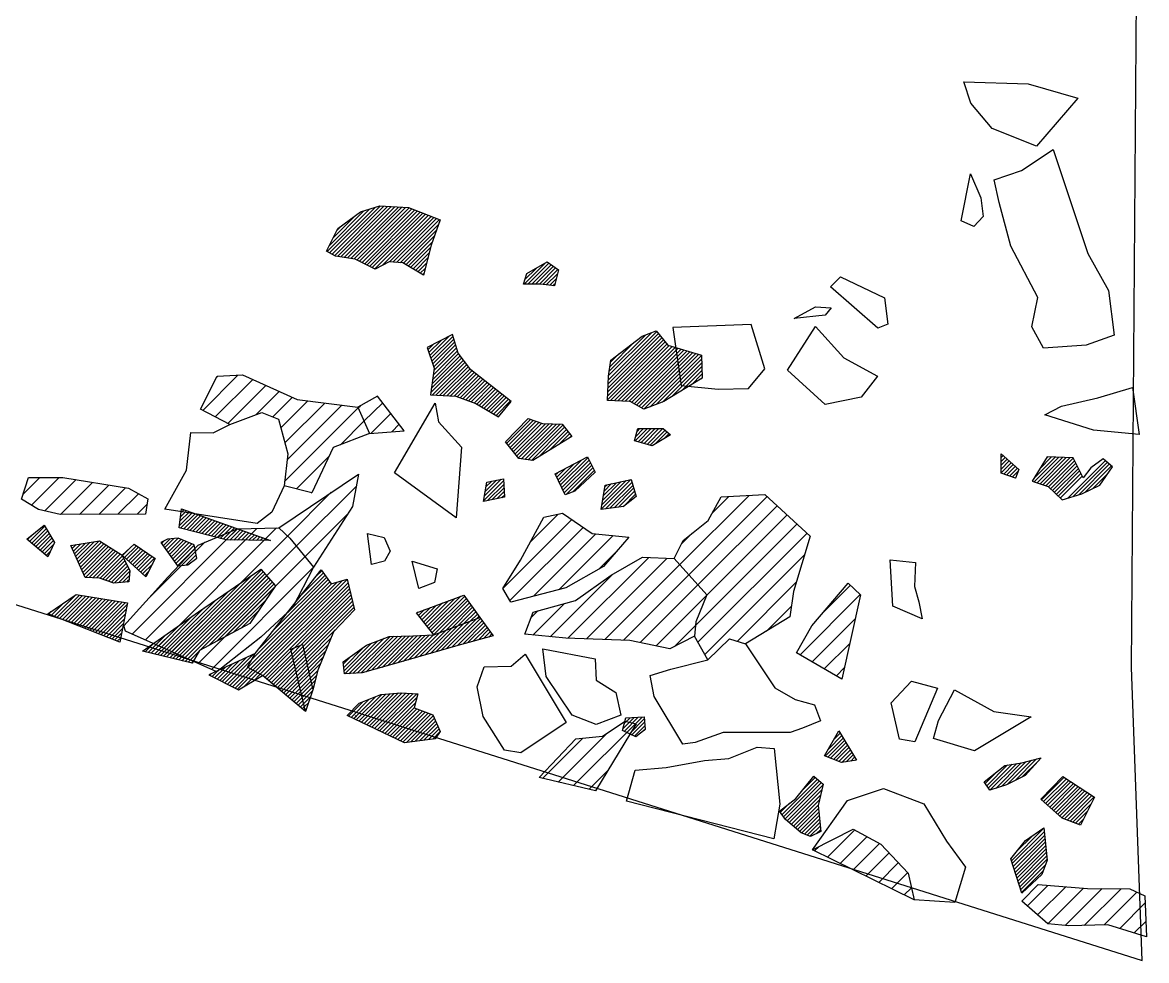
# Model space of a CAD drawing. Header units: metres. Extents: x -9.02 to -4.95, y -14.64 to -9.41.
# Drawn here: x -6.005 to -4.967, y -14.638 to -13.771 of the extents above; entities that cross this region are included whole.
import ezdxf

# ---------------------------------------------------------------- set-up
doc = ezdxf.new("R2010")
doc.units = ezdxf.units.M
doc.header["$LTSCALE"] = 25
doc.header["$MEASUREMENT"] = 0
doc.linetypes.add('STRICHPUNKTX2', pattern=[2, 1, -0.5, 0, -0.5])
doc.layers.get('0').update_dxf_attribs({"linetype": 'CONTINUOUS'})
for name, color, linetype in [('FEUER', 1, 'CONTINUOUS'), ('GRABUNGSGRENZE', 3, 'STRICHPUNKTX2'), ('KNOCHEN', 2, 'CONTINUOUS'), ('KNOCHENSCHRAFF', 2, 'CONTINUOUS'), ('STEINE', 4, 'CONTINUOUS')]:
    doc.layers.add(name, color=color, linetype=linetype)

# ---------------------------------------------------------------- blocks, each defined once
blk = doc.blocks.new('*X12')
at = {"color": 0}
for p, q in [((-572.37, -1398.27), (-568.45, -1394.35)), ((-572.15, -1397.7), (-568.96, -1394.51)), ((-572.14, -1398.4), (-567.93, -1394.19)), ((-571.91, -1398.52), (-567.45, -1394.06)), ((-571.69, -1398.65), (-567.12, -1394.08)), ((-571.41, -1398.73), (-566.78, -1394.1)), ((-571.1, -1398.77), (-566.45, -1394.12)), ((-570.79, -1398.81), (-566.11, -1394.14)), ((-570.48, -1398.86), (-565.78, -1394.16)), ((-570.17, -1398.9), (-565.45, -1394.18)), ((-569.86, -1398.94), (-565.11, -1394.19)), ((-569.6, -1399.04), (-564.79, -1394.23)), ((-569.37, -1399.16), (-564.54, -1394.33)), ((-569.13, -1399.27), (-564.28, -1394.43)), ((-568.89, -1399.39), (-564.03, -1394.53)), ((-568.66, -1399.51), (-563.77, -1394.63)), ((-568.42, -1399.63), (-563.52, -1394.72)), ((-568.19, -1399.75), (-563.27, -1394.82)), ((-571.81, -1397.01), (-569.76, -1394.96)), ((-567.95, -1399.86), (-563.01, -1394.92)), ((-567.29, -1399.55), (-562.76, -1395.02)), ((-566.6, -1399.22), (-562.5, -1395.12)), ((-566.28, -1399.25), (-562.25, -1395.22)), ((-565.95, -1399.27), (-561.99, -1395.32)), ((-565.62, -1399.3), (-562.08, -1395.76)), ((-571.47, -1396.31), (-571.07, -1395.91)), ((-565.32, -1399.35), (-562.27, -1396.3)), ((-565.09, -1399.48), (-562.46, -1396.85)), ((-564.87, -1399.61), (-562.65, -1397.39)), ((-564.65, -1399.75), (-562.81, -1397.9)), ((-564.43, -1399.88), (-562.94, -1398.38)), ((-564.21, -1400.01), (-563.06, -1398.86)), ((-563.99, -1400.14), (-563.18, -1399.34)), ((-563.77, -1400.27), (-563.31, -1399.82)), ((-554.16, -1401.28), (-552.25, -1399.36)), ((-554.09, -1400.85), (-553.06, -1399.82)), ((-553.81, -1401.28), (-551.87, -1399.34)), ((-553.46, -1401.28), (-551.66, -1399.48)), ((-553.1, -1401.28), (-551.46, -1399.63)), ((-552.75, -1401.28), (-551.25, -1399.78)), ((-552.42, -1401.3), (-551.04, -1399.92)), ((-563.54, -1400.41), (-563.43, -1400.29)), ((-553.92, -1400.33), (-553.88, -1400.28)), ((-552.11, -1401.34), (-551.09, -1400.33)), ((-551.79, -1401.38), (-551.21, -1400.79)), ((-551.48, -1401.42), (-551.32, -1401.26)), ((-562.87, -1407.86), (-561.1, -1406.09)), ((-562.78, -1408.13), (-560.73, -1406.07)), ((-546.43, -1411.22), (-541.44, -1406.23)), ((-546.41, -1410.85), (-541.6, -1406.03)), ((-546.39, -1410.48), (-541.75, -1405.84)), ((-546.38, -1410.11), (-541.91, -1405.64)), ((-546.36, -1409.73), (-542.37, -1405.74)), ((-546.3, -1409.32), (-542.95, -1405.98)), ((-563.05, -1407.34), (-562.57, -1406.86)), ((-562.96, -1407.6), (-561.83, -1406.47)), ((-562.69, -1408.39), (-560.65, -1406.35)), ((-562.6, -1408.65), (-560.57, -1406.62)), ((-562.5, -1408.91), (-560.49, -1406.89)), ((-562.49, -1409.25), (-560.41, -1407.17)), ((-546.46, -1411.96), (-541.12, -1406.62)), ((-546.44, -1411.59), (-541.28, -1406.43)), ((-546.24, -1408.91), (-543.98, -1406.65)), ((-546.18, -1412.03), (-540.96, -1406.82)), ((-545.84, -1412.05), (-540.75, -1406.95)), ((-545.51, -1412.07), (-540.48, -1407.03)), ((-545.17, -1412.08), (-540.2, -1407.12)), ((-544.83, -1412.1), (-539.93, -1407.2)), ((-544.5, -1412.12), (-539.66, -1407.28)), ((-562.8, -1411.32), (-559.77, -1408.3)), ((-562.74, -1410.91), (-559.92, -1408.1)), ((-562.67, -1410.5), (-560.08, -1407.9)), ((-562.61, -1410.08), (-560.23, -1407.7)), ((-562.55, -1409.67), (-560.33, -1407.44)), ((-546.18, -1408.5), (-545.41, -1407.73)), ((-544.23, -1412.2), (-539.38, -1407.36)), ((-544, -1412.33), (-539.11, -1407.44)), ((-543.77, -1412.46), (-538.84, -1407.52)), ((-543.55, -1412.58), (-538.57, -1407.6)), ((-543.32, -1412.71), (-538.29, -1407.68)), ((-543.1, -1412.84), (-538.02, -1407.76)), ((-542.52, -1412.62), (-537.77, -1407.87)), ((-541.95, -1412.39), (-537.76, -1408.21)), ((-562.62, -1411.5), (-559.62, -1408.5)), ((-562.29, -1411.52), (-559.46, -1408.7)), ((-561.96, -1411.55), (-559.31, -1408.9)), ((-561.63, -1411.57), (-559.16, -1409.1)), ((-561.29, -1411.59), (-558.98, -1409.28)), ((-541.37, -1412.17), (-537.75, -1408.56)), ((-540.53, -1411.69), (-537.75, -1408.9)), ((-539.63, -1411.14), (-537.74, -1409.25)), ((-560.96, -1411.61), (-558.78, -1409.43)), ((-560.63, -1411.63), (-558.58, -1409.59)), ((-560.34, -1411.69), (-558.39, -1409.74)), ((-560.08, -1411.79), (-558.19, -1409.9)), ((-559.82, -1411.88), (-557.99, -1410.05)), ((-559.56, -1411.98), (-557.79, -1410.21)), ((-559.3, -1412.07), (-557.59, -1410.36)), ((-538.73, -1410.6), (-537.73, -1409.59)), ((-537.83, -1410.05), (-537.72, -1409.94)), ((-559.04, -1412.16), (-557.39, -1410.52)), ((-558.78, -1412.26), (-557.2, -1410.67)), ((-558.54, -1412.37), (-557, -1410.83)), ((-558.31, -1412.5), (-556.8, -1410.98)), ((-558.09, -1412.63), (-556.6, -1411.14)), ((-557.87, -1412.76), (-556.4, -1411.29)), ((-557.64, -1412.89), (-556.2, -1411.45)), ((-557.42, -1413.02), (-556.01, -1411.6)), ((-557.2, -1413.15), (-555.81, -1411.76)), ((-556.98, -1413.28), (-555.61, -1411.91)), ((-556.75, -1413.41), (-555.41, -1412.07)), ((-555.77, -1415.97), (-553.57, -1413.77)), ((-555.62, -1416.16), (-553.31, -1413.86)), ((-555.46, -1416.36), (-553.05, -1413.95)), ((-555.3, -1416.56), (-552.78, -1414.04)), ((-555.14, -1416.75), (-552.52, -1414.13)), ((-554.99, -1416.95), (-552.2, -1414.17)), ((-554.83, -1417.15), (-551.86, -1414.18)), ((-554.67, -1417.34), (-551.52, -1414.19)), ((-554.39, -1417.42), (-551.17, -1414.2)), ((-554.09, -1417.47), (-550.83, -1414.21)), ((-553.78, -1417.51), (-550.58, -1414.31)), ((-553.48, -1417.56), (-550.42, -1414.5)), ((-552.77, -1417.21), (-550.26, -1414.7)), ((-551.85, -1416.64), (-550.1, -1414.89)), ((-550.92, -1416.07), (-549.94, -1415.09)), ((-550, -1415.49), (-549.78, -1415.28)), ((-543.91, -1415.77), (-542.77, -1414.63)), ((-543.86, -1415.37), (-543.12, -1414.63)), ((-543.73, -1414.88), (-543.47, -1414.63)), ((-543.63, -1415.85), (-542.41, -1414.63)), ((-543.35, -1415.92), (-542.06, -1414.63)), ((-543.08, -1416), (-541.71, -1414.63)), ((-542.8, -1416.08), (-541.35, -1414.63)), ((-542.53, -1416.16), (-541.14, -1414.77)), ((-542.08, -1416.06), (-540.95, -1414.93)), ((-541.18, -1415.52), (-540.76, -1415.09)), ((-550.91, -1419.59), (-548.82, -1417.5)), ((-550.8, -1419.83), (-548.27, -1417.31)), ((-550.68, -1420.07), (-548.15, -1417.54)), ((-510.08, -1417.3), (-509.9, -1417.12)), ((-510.08, -1417.65), (-509.71, -1417.28)), ((-510.08, -1418), (-509.52, -1417.45)), ((-510.08, -1418.36), (-509.34, -1417.61)), ((-507.08, -1419.25), (-505.09, -1417.26)), ((-507.02, -1419.54), (-504.75, -1417.27)), ((-506.76, -1419.63), (-504.41, -1417.29)), ((-506.52, -1418.33), (-505.43, -1417.24)), ((-506.49, -1419.72), (-504.07, -1417.3)), ((-506.23, -1419.81), (-503.73, -1417.32)), ((-505.97, -1419.9), (-503.42, -1417.35)), ((-505.95, -1417.41), (-505.77, -1417.23)), ((-505.71, -1420), (-503.3, -1417.59)), ((-503.93, -1421.05), (-500.48, -1417.59)), ((-551.25, -1418.87), (-551.09, -1418.71)), ((-551.14, -1419.11), (-550.33, -1418.31)), ((-551.02, -1419.35), (-549.58, -1417.9)), ((-550.57, -1420.31), (-548.04, -1417.78)), ((-550.46, -1420.55), (-547.92, -1418.01)), ((-550.27, -1420.72), (-547.8, -1418.25)), ((-549.67, -1420.47), (-547.68, -1418.49)), ((-510.08, -1418.71), (-509.15, -1417.78)), ((-509.85, -1418.83), (-508.96, -1417.94)), ((-509.58, -1418.92), (-508.77, -1418.11)), ((-509.32, -1419.02), (-508.58, -1418.27)), ((-509.06, -1419.11), (-508.5, -1418.55)), ((-505.53, -1420.18), (-503.18, -1417.83)), ((-505.35, -1420.35), (-503.07, -1418.06)), ((-505.17, -1420.52), (-502.95, -1418.3)), ((-504.99, -1420.7), (-502.83, -1418.53)), ((-503.43, -1420.9), (-500.28, -1417.75)), ((-502.92, -1420.74), (-500.09, -1417.91)), ((-502.33, -1420.51), (-499.9, -1418.07)), ((-557.91, -1421.29), (-556.07, -1419.45)), ((-557.84, -1420.86), (-556.28, -1419.3)), ((-557.76, -1420.44), (-556.72, -1419.39)), ((-557.69, -1420.01), (-557.16, -1419.48)), ((-557.62, -1419.58), (-557.61, -1419.57)), ((-557.55, -1421.28), (-556.05, -1419.78)), ((-547.04, -1422.08), (-544.29, -1419.33)), ((-546.97, -1421.66), (-544.74, -1419.43)), ((-546.9, -1421.24), (-545.18, -1419.52)), ((-546.83, -1420.82), (-545.63, -1419.62)), ((-546.77, -1420.4), (-546.08, -1419.71)), ((-546.64, -1422.04), (-544.2, -1419.6)), ((-508.8, -1419.2), (-508.71, -1419.11)), ((-504.81, -1420.87), (-502.71, -1418.77)), ((-504.63, -1421.04), (-502.6, -1419.01)), ((-501.62, -1420.16), (-500.24, -1418.77)), ((-557.1, -1421.19), (-556.03, -1420.12)), ((-556.66, -1421.09), (-556.01, -1420.45)), ((-556.21, -1421), (-555.99, -1420.78)), ((-546.7, -1419.98), (-546.53, -1419.81)), ((-546.23, -1421.99), (-544.12, -1419.87)), ((-545.83, -1421.94), (-544.04, -1420.14)), ((-545.43, -1421.89), (-543.96, -1420.42)), ((-545.02, -1421.84), (-543.88, -1420.69)), ((-545.01, -1442.33), (-543.99, -1441.31)), ((-544.93, -1442.6), (-543.62, -1441.29)), ((-544.89, -1441.85), (-544.37, -1441.34)), ((-544.76, -1441.37), (-544.75, -1441.36)), ((-544.68, -1442.71), (-543.24, -1441.27)), ((-544.44, -1442.82), (-543.06, -1441.44)), ((-544.2, -1442.93), (-543.03, -1441.76)), ((-543.96, -1443.04), (-543, -1442.09)), ((-543.07, -1442.51), (-542.97, -1442.41)), ((-526.35, -1444.88), (-524.68, -1443.22)), ((-526.09, -1444.98), (-524.55, -1443.44)), ((-526.05, -1444.23), (-524.82, -1442.99)), ((-525.84, -1445.08), (-524.42, -1443.66)), ((-525.56, -1443.39), (-524.95, -1442.77)), ((-525.58, -1445.18), (-524.28, -1443.88)), ((-525.33, -1445.27), (-524.15, -1444.1)), ((-525.07, -1445.37), (-524.02, -1444.32)), ((-524.81, -1445.47), (-523.89, -1444.54)), ((-524.4, -1445.41), (-523.75, -1444.76)), ((-523.98, -1445.34), (-523.62, -1444.98)), ((-523.57, -1445.28), (-523.49, -1445.2)), ((-511.41, -1447.62), (-509.49, -1445.7)), ((-511.27, -1447.83), (-509.07, -1445.63)), ((-511.12, -1448.03), (-508.65, -1445.56)), ((-510.59, -1447.86), (-508.23, -1445.5)), ((-510.06, -1447.68), (-507.76, -1445.38)), ((-509.51, -1447.48), (-507.28, -1445.26)), ((-508.8, -1447.13), (-506.81, -1445.14)), ((-508.1, -1446.78), (-506.69, -1445.37)), ((-511.55, -1447.41), (-510.45, -1446.31)), ((-530.33, -1450.27), (-527.06, -1447.01)), ((-530.18, -1450.48), (-526.87, -1447.17)), ((-530.03, -1450.68), (-526.68, -1447.33)), ((-529.85, -1450.86), (-526.54, -1447.54)), ((-528.5, -1448.09), (-527.26, -1446.85)), ((-506.36, -1448.93), (-504.27, -1446.84)), ((-506.17, -1449.09), (-504.06, -1446.98)), ((-505.98, -1449.26), (-503.84, -1447.12)), ((-505.79, -1449.42), (-503.63, -1447.26)), ((-505.6, -1449.59), (-503.41, -1447.4)), ((-505.41, -1449.75), (-503.2, -1447.54)), ((-505.22, -1449.92), (-502.98, -1447.68)), ((-505.03, -1450.08), (-502.77, -1447.82)), ((-529.66, -1451.02), (-526.64, -1448)), ((-529.47, -1451.18), (-526.75, -1448.46)), ((-504.85, -1450.25), (-502.56, -1447.96)), ((-504.66, -1450.41), (-502.34, -1448.1)), ((-504.47, -1450.58), (-502.13, -1448.24)), ((-504.22, -1450.69), (-501.91, -1448.38)), ((-503.97, -1450.79), (-501.7, -1448.52)), ((-503.72, -1450.89), (-501.49, -1448.65)), ((-530.48, -1450.07), (-529.65, -1449.24)), ((-529.28, -1451.35), (-526.86, -1448.92)), ((-529.09, -1451.51), (-526.96, -1449.38)), ((-528.9, -1451.67), (-526.96, -1449.73)), ((-503.46, -1450.99), (-501.79, -1449.32)), ((-528.71, -1451.84), (-526.93, -1450.06)), ((-528.5, -1451.98), (-526.9, -1450.38)), ((-528.25, -1452.09), (-526.87, -1450.7)), ((-503.21, -1451.09), (-502.14, -1450.01)), ((-502.96, -1451.19), (-502.48, -1450.71)), ((-528, -1452.19), (-526.83, -1451.02)), ((-527.75, -1452.29), (-526.79, -1451.33)), ((-527.17, -1452.07), (-526.75, -1451.65)), ((-509.14, -1454.55), (-506.13, -1451.53)), ((-509.06, -1454.81), (-506.09, -1451.85)), ((-508.97, -1455.08), (-506.06, -1452.17)), ((-508.89, -1455.35), (-506.03, -1452.49)), ((-508.8, -1455.62), (-506, -1452.81)), ((-508.59, -1453.64), (-507.26, -1452.31)), ((-508.71, -1455.88), (-505.96, -1453.13)), ((-508.63, -1456.15), (-505.93, -1453.45)), ((-508.54, -1456.42), (-505.9, -1453.77)), ((-508.46, -1456.69), (-505.86, -1454.09)), ((-508.37, -1456.95), (-505.83, -1454.41)), ((-508.28, -1457.22), (-506, -1454.93)), ((-508.2, -1457.49), (-506.22, -1455.51))]:
    blk.add_line(p, q, dxfattribs=at)
blk = doc.blocks.new('*X13')
at = {"color": 0}
for p, q in [((-610.27, -1416.72), (-609.64, -1416.09)), ((-610.2, -1417.01), (-609.4, -1416.21)), ((-610.13, -1417.29), (-609.17, -1416.33)), ((-610.06, -1417.57), (-608.93, -1416.45)), ((-609.99, -1417.86), (-608.7, -1416.57)), ((-609.84, -1418.42), (-608.06, -1416.64)), ((-609.77, -1418.7), (-607.63, -1416.56)), ((-609.7, -1418.99), (-607.11, -1416.39)), ((-609.63, -1419.27), (-606.26, -1415.89)), ((-609.56, -1419.55), (-605.71, -1415.7)), ((-609.49, -1419.84), (-605.48, -1415.83)), ((-609.42, -1420.12), (-605.26, -1415.96)), ((-609.35, -1420.4), (-605.04, -1416.09)), ((-609.28, -1420.69), (-604.81, -1416.22)), ((-609.21, -1420.97), (-604.59, -1416.35)), ((-609.92, -1418.14), (-608.46, -1416.68)), ((-609.14, -1421.25), (-604.63, -1416.74)), ((-609.07, -1421.54), (-604.67, -1417.13)), ((-609, -1421.82), (-604.71, -1417.53)), ((-608.93, -1422.1), (-604.75, -1417.93)), ((-608.86, -1422.38), (-604.8, -1418.32)), ((-608.79, -1422.67), (-604.84, -1418.72)), ((-607.41, -1421.65), (-604.88, -1419.11)), ((-607.3, -1421.89), (-604.9, -1419.49)), ((-607.19, -1422.13), (-604.9, -1419.85)), ((-607.07, -1422.37), (-604.91, -1420.2)), ((-606.96, -1422.61), (-604.92, -1420.56)), ((-610.48, -1424.71), (-607.41, -1421.65)), ((-606.85, -1422.85), (-604.92, -1420.92)), ((-606.73, -1423.09), (-604.93, -1421.28)), ((-606.62, -1423.33), (-604.93, -1421.64)), ((-610.51, -1425.09), (-607.3, -1421.89)), ((-610.42, -1424.3), (-608.81, -1422.69)), ((-610.37, -1423.9), (-609.3, -1422.83)), ((-610.26, -1425.2), (-607.19, -1422.13)), ((-610.01, -1425.3), (-607.07, -1422.37)), ((-609.76, -1425.41), (-606.96, -1422.61)), ((-609.46, -1425.47), (-606.85, -1422.85)), ((-609.12, -1426.54), (-604.94, -1422.36)), ((-608.89, -1426.66), (-604.95, -1422.72)), ((-606.73, -1423.8), (-604.94, -1422)), ((-586.02, -1423.58), (-584.83, -1422.4)), ((-585.97, -1423.18), (-585.09, -1422.31)), ((-585.92, -1422.78), (-585.35, -1422.21)), ((-585.9, -1423.82), (-584.57, -1422.49)), ((-585.87, -1422.38), (-585.61, -1422.12)), ((-585.62, -1423.89), (-584.31, -1422.59)), ((-585.34, -1423.97), (-584.05, -1422.68)), ((-585.06, -1424.04), (-583.79, -1422.77)), ((-584.78, -1424.11), (-583.53, -1422.86)), ((-610.32, -1423.49), (-609.79, -1422.96)), ((-608.93, -1425.29), (-606.73, -1423.09)), ((-608.65, -1426.78), (-604.88, -1423.01)), ((-608.42, -1426.9), (-604.8, -1423.28)), ((-608.41, -1425.11), (-606.62, -1423.33)), ((-608.19, -1427.02), (-604.72, -1423.55)), ((-607.95, -1427.14), (-604.63, -1423.82)), ((-607.88, -1424.94), (-606.73, -1423.8)), ((-599.85, -1425.05), (-598.46, -1423.65)), ((-599.66, -1425.21), (-598.32, -1423.87)), ((-584.49, -1424.18), (-583.27, -1422.96)), ((-584.21, -1424.26), (-583.01, -1423.05)), ((-583.93, -1424.33), (-582.75, -1423.14)), ((-583.65, -1424.4), (-582.48, -1423.23)), ((-583.37, -1424.48), (-582.22, -1423.33)), ((-583.09, -1424.55), (-581.96, -1423.42)), ((-582.81, -1424.62), (-581.7, -1423.51)), ((-582.53, -1424.69), (-581.44, -1423.61)), ((-582.25, -1424.77), (-581.18, -1423.7)), ((-581.97, -1424.84), (-580.92, -1423.79)), ((-581.69, -1424.91), (-580.66, -1423.88)), ((-609.35, -1426.42), (-607.88, -1424.94)), ((-607.72, -1427.26), (-604.55, -1424.09)), ((-607.49, -1427.38), (-604.47, -1424.36)), ((-607.25, -1427.5), (-604.38, -1424.63)), ((-607.02, -1427.62), (-604.3, -1424.9)), ((-600.04, -1424.88), (-599.6, -1424.44)), ((-599.47, -1425.37), (-598.19, -1424.09)), ((-599.28, -1425.53), (-598.06, -1424.31)), ((-599.09, -1425.69), (-597.92, -1424.53)), ((-598.89, -1425.86), (-597.79, -1424.75)), ((-598.7, -1426.02), (-597.65, -1424.97)), ((-587.52, -1425.45), (-586.91, -1424.83)), ((-587.38, -1425.65), (-586.52, -1424.79)), ((-587.23, -1425.86), (-586.13, -1424.76)), ((-587.08, -1426.07), (-585.88, -1424.86)), ((-586.94, -1426.27), (-585.63, -1424.97)), ((-581.34, -1424.92), (-580.4, -1423.98)), ((-580.99, -1424.92), (-580.14, -1424.07)), ((-580.64, -1424.93), (-579.88, -1424.16)), ((-580.29, -1424.93), (-579.61, -1424.25)), ((-579.94, -1424.94), (-579.35, -1424.35)), ((-579.59, -1424.94), (-579.09, -1424.44)), ((-579.25, -1424.94), (-578.83, -1424.53)), ((-578.9, -1424.95), (-578.57, -1424.62)), ((-578.55, -1424.95), (-578.31, -1424.72)), ((-578.2, -1424.96), (-578.05, -1424.81)), ((-577.85, -1424.96), (-577.79, -1424.9)), ((-609.55, -1426.26), (-608.41, -1425.11)), ((-609.55, -1425.91), (-608.93, -1425.29)), ((-609.55, -1425.55), (-609.46, -1425.47)), ((-606.79, -1427.74), (-604.22, -1425.17)), ((-606.55, -1427.86), (-604.13, -1425.44)), ((-606.32, -1427.98), (-604.05, -1425.71)), ((-598.51, -1426.18), (-597.59, -1425.26)), ((-598.32, -1426.34), (-597.9, -1425.92)), ((-596.03, -1425.47), (-595.96, -1425.39)), ((-595.92, -1425.71), (-595.54, -1425.33)), ((-595.81, -1425.96), (-595.12, -1425.26)), ((-595.7, -1426.2), (-594.7, -1425.2)), ((-595.6, -1426.45), (-594.29, -1425.14)), ((-595.49, -1426.69), (-593.87, -1425.07)), ((-595.38, -1426.93), (-593.45, -1425.01)), ((-595.27, -1427.18), (-593.21, -1425.12)), ((-595.16, -1427.42), (-592.99, -1425.26)), ((-595.05, -1427.67), (-592.78, -1425.4)), ((-594.94, -1427.91), (-592.56, -1425.53)), ((-594.83, -1428.16), (-592.35, -1425.67)), ((-594.7, -1428.37), (-592.13, -1425.81)), ((-594.36, -1428.39), (-591.91, -1425.95)), ((-591.27, -1426.36), (-590.58, -1425.67)), ((-591.09, -1426.53), (-589.99, -1425.44)), ((-590.9, -1426.7), (-589.78, -1425.58)), ((-590.72, -1426.87), (-589.57, -1425.73)), ((-590.53, -1427.04), (-589.36, -1425.87)), ((-590.35, -1427.21), (-589.15, -1426.02)), ((-587.67, -1425.24), (-587.46, -1425.03)), ((-586.79, -1426.48), (-585.38, -1425.07)), ((-586.64, -1426.68), (-585.13, -1425.17)), ((-586.49, -1426.89), (-584.88, -1425.28)), ((-586.35, -1427.1), (-584.65, -1425.4)), ((-586.2, -1427.3), (-584.59, -1425.7)), ((-585.81, -1427.27), (-584.53, -1425.99)), ((-606.09, -1428.1), (-604.05, -1426.06)), ((-605.86, -1428.22), (-604.07, -1426.43)), ((-605.62, -1428.34), (-604.08, -1426.8)), ((-594.02, -1428.4), (-591.7, -1426.08)), ((-593.68, -1428.42), (-591.48, -1426.22)), ((-593.35, -1428.44), (-591.28, -1426.38)), ((-593.09, -1428.54), (-591.17, -1426.61)), ((-592.83, -1428.63), (-591.05, -1426.85)), ((-590.16, -1427.37), (-588.94, -1426.16)), ((-589.97, -1427.54), (-588.74, -1426.3)), ((-589.79, -1427.71), (-588.53, -1426.45)), ((-589.6, -1427.88), (-588.32, -1426.59)), ((-585.42, -1427.23), (-584.47, -1426.28)), ((-584.5, -1426.67), (-584.41, -1426.58)), ((-605.39, -1428.46), (-604.1, -1427.17)), ((-605.16, -1428.58), (-604.12, -1427.54)), ((-604.92, -1428.7), (-604.14, -1427.91)), ((-592.56, -1428.72), (-590.93, -1427.09)), ((-592.3, -1428.81), (-590.81, -1427.32)), ((-592.02, -1428.88), (-590.7, -1427.56)), ((-591.64, -1428.86), (-590.6, -1427.81)), ((-589.42, -1428.05), (-588.48, -1427.11)), ((-589.23, -1428.22), (-588.86, -1427.84)), ((-586.63, -1435.86), (-578.44, -1427.67)), ((-586.34, -1435.93), (-578.27, -1427.86)), ((-586.06, -1436), (-578.11, -1428.05)), ((-574.68, -1429.93), (-572.71, -1427.96)), ((-573.35, -1428.24), (-572.86, -1427.75)), ((-604.69, -1428.82), (-604.15, -1428.29)), ((-604.46, -1428.94), (-604.17, -1428.66)), ((-604.22, -1429.06), (-604.19, -1429.03)), ((-591.26, -1428.83), (-590.64, -1428.21)), ((-590.88, -1428.8), (-590.68, -1428.6)), ((-587.2, -1435.72), (-580.41, -1428.93)), ((-586.91, -1435.79), (-579.3, -1428.18)), ((-585.78, -1436.07), (-577.95, -1428.24)), ((-585.49, -1436.14), (-577.78, -1428.43)), ((-584.09, -1435.09), (-577.62, -1428.62)), ((-583.33, -1434.68), (-577.45, -1428.81)), ((-582.56, -1434.27), (-577.29, -1429)), ((-579.68, -1436.69), (-571.93, -1428.94)), ((-579.45, -1436.82), (-571.44, -1428.81)), ((-579.34, -1436), (-572.12, -1428.78)), ((-579.22, -1436.94), (-570.96, -1428.68)), ((-579, -1437.07), (-570.5, -1428.57)), ((-578.77, -1437.2), (-570.43, -1428.86)), ((-578.67, -1434.97), (-572.27, -1428.57)), ((-577.34, -1433.29), (-572.41, -1428.37)), ((-576.01, -1431.61), (-572.56, -1428.16)), ((-597.58, -1431.97), (-595.61, -1430)), ((-597.33, -1432.07), (-595.26, -1430)), ((-597.08, -1432.17), (-594.96, -1430.05)), ((-596.82, -1432.27), (-594.66, -1430.1)), ((-596.57, -1432.37), (-594.35, -1430.15)), ((-587.48, -1435.65), (-581.51, -1429.69)), ((-581.8, -1433.86), (-577.27, -1429.33)), ((-578.54, -1437.32), (-570.37, -1429.15)), ((-578.32, -1437.45), (-570.3, -1429.43)), ((-575.36, -1434.85), (-570.23, -1429.72)), ((-574.79, -1434.63), (-570.16, -1430.01)), ((-562.97, -1433.07), (-560.01, -1430.1)), ((-562.81, -1433.26), (-559.65, -1430.1)), ((-597.84, -1431.87), (-596.73, -1430.76)), ((-596.32, -1432.47), (-594.05, -1430.2)), ((-596.06, -1432.57), (-593.74, -1430.25)), ((-595.81, -1432.67), (-593.44, -1430.3)), ((-595.55, -1432.77), (-593.14, -1430.35)), ((-595.3, -1432.87), (-592.83, -1430.4)), ((-595.05, -1432.97), (-592.53, -1430.45)), ((-594.79, -1433.07), (-592.22, -1430.5)), ((-594.54, -1433.17), (-591.92, -1430.55)), ((-594.29, -1433.27), (-591.61, -1430.6)), ((-594.03, -1433.37), (-591.31, -1430.65)), ((-593.78, -1433.47), (-591.01, -1430.7)), ((-593.53, -1433.57), (-590.83, -1430.87)), ((-588.05, -1435.52), (-583.72, -1431.19)), ((-587.76, -1435.58), (-582.61, -1430.44)), ((-581.04, -1433.45), (-578.01, -1430.43)), ((-574.6, -1434.8), (-570.1, -1430.29)), ((-574.54, -1435.08), (-570.03, -1430.58)), ((-574.47, -1435.37), (-569.96, -1430.86)), ((-574.4, -1435.66), (-569.89, -1431.15)), ((-563.76, -1432.08), (-562.82, -1431.14)), ((-563.6, -1432.28), (-562.25, -1430.93)), ((-563.44, -1432.48), (-561.69, -1430.73)), ((-563.28, -1432.67), (-561.13, -1430.52)), ((-563.13, -1432.87), (-560.57, -1430.31)), ((-562.66, -1433.46), (-559.5, -1430.31)), ((-562.5, -1433.66), (-559.36, -1430.51)), ((-561.97, -1433.48), (-559.21, -1430.72)), ((-561.41, -1433.27), (-559.06, -1430.93)), ((-560.85, -1433.06), (-558.92, -1431.13)), ((-598.09, -1431.77), (-597.85, -1431.53)), ((-593.27, -1433.67), (-590.92, -1431.31)), ((-593.02, -1433.77), (-591, -1431.75)), ((-592.76, -1433.87), (-591.09, -1432.19)), ((-588.33, -1435.45), (-584.86, -1431.98)), ((-580.27, -1433.04), (-578.76, -1431.53)), ((-564.07, -1431.69), (-563.94, -1431.56)), ((-563.91, -1431.89), (-563.38, -1431.35)), ((-561.32, -1434.95), (-558.59, -1432.22)), ((-560.82, -1434.8), (-558.19, -1432.17)), ((-560.28, -1432.85), (-558.77, -1431.34)), ((-559.72, -1432.64), (-558.63, -1431.55)), ((-559.16, -1432.43), (-558.48, -1431.76)), ((-558.59, -1432.22), (-558.33, -1431.96)), ((-592.51, -1433.97), (-591.18, -1432.64)), ((-592.26, -1434.07), (-591.27, -1433.08)), ((-588.62, -1435.38), (-586.05, -1432.81)), ((-574.34, -1435.95), (-571.62, -1433.23)), ((-563.83, -1435.69), (-561.41, -1433.27)), ((-563.32, -1435.54), (-560.85, -1433.06)), ((-562.82, -1435.39), (-560.28, -1432.85)), ((-562.32, -1435.24), (-559.72, -1432.64)), ((-561.82, -1435.1), (-559.16, -1432.43)), ((-560.32, -1434.65), (-558.04, -1432.37)), ((-559.83, -1434.53), (-557.89, -1432.58)), ((-559.35, -1434.4), (-557.74, -1432.78)), ((-558.87, -1434.27), (-557.59, -1432.99)), ((-558.39, -1434.14), (-557.44, -1433.19)), ((-592, -1434.17), (-591.35, -1433.52)), ((-591.75, -1434.27), (-591.44, -1433.96)), ((-588.9, -1435.31), (-587.23, -1433.64)), ((-574.27, -1436.23), (-572.03, -1433.99)), ((-570.73, -1437.29), (-567.67, -1434.23)), ((-570.35, -1437.27), (-567.09, -1434)), ((-569.98, -1437.24), (-566.55, -1433.82)), ((-569.6, -1437.22), (-566.19, -1433.81)), ((-569.22, -1437.2), (-565.83, -1433.8)), ((-568.76, -1437.09), (-565.47, -1433.8)), ((-568.27, -1436.95), (-565.11, -1433.79)), ((-567.78, -1436.81), (-564.75, -1433.78)), ((-567.29, -1436.68), (-564.38, -1433.77)), ((-566.8, -1436.54), (-564.01, -1433.75)), ((-566.31, -1436.4), (-563.64, -1433.73)), ((-565.82, -1436.27), (-563.26, -1433.71)), ((-565.33, -1436.13), (-562.89, -1433.69)), ((-564.83, -1435.98), (-562.52, -1433.67)), ((-564.33, -1435.84), (-561.97, -1433.48)), ((-557.91, -1434.02), (-557.29, -1433.4)), ((-557.43, -1433.89), (-557.15, -1433.6)), ((-589.18, -1435.24), (-588.42, -1434.47)), ((-585.21, -1436.21), (-584.2, -1435.2)), ((-578.13, -1437.61), (-575.68, -1435.17)), ((-575.68, -1435.17), (-575.36, -1434.85)), ((-575.61, -1435.46), (-574.79, -1434.63)), ((-575.55, -1435.74), (-574.6, -1434.8)), ((-575.48, -1436.03), (-574.54, -1435.08)), ((-575.41, -1436.31), (-574.47, -1435.37)), ((-574.2, -1436.52), (-572.27, -1434.59)), ((-574.14, -1436.81), (-572.51, -1435.18)), ((-570.83, -1436.68), (-568.94, -1434.79)), ((-570.8, -1437), (-568.25, -1434.45)), ((-584.93, -1436.28), (-584.66, -1436.02)), ((-582.52, -1437.77), (-581.14, -1436.38)), ((-582.29, -1437.89), (-580.48, -1436.08)), ((-582.05, -1438), (-579.82, -1435.77)), ((-581.82, -1438.12), (-579.16, -1435.47)), ((-581.58, -1438.24), (-579.34, -1436)), ((-577.93, -1437.77), (-575.61, -1435.46)), ((-577.74, -1437.94), (-575.55, -1435.74)), ((-577.55, -1438.1), (-575.48, -1436.03)), ((-577.35, -1438.26), (-575.41, -1436.31)), ((-575.34, -1436.6), (-574.4, -1435.66)), ((-575.28, -1436.88), (-574.34, -1435.95)), ((-575.21, -1437.17), (-574.27, -1436.23)), ((-574.07, -1437.1), (-572.75, -1435.78)), ((-574.01, -1437.38), (-573, -1436.37)), ((-570.86, -1436.35), (-570.17, -1435.67)), ((-583.23, -1437.41), (-583.11, -1437.3)), ((-582.99, -1437.53), (-582.45, -1436.99)), ((-582.76, -1437.65), (-581.8, -1436.69)), ((-581.35, -1438.36), (-579.68, -1436.69)), ((-581.11, -1438.48), (-579.45, -1436.82)), ((-580.87, -1438.59), (-579.22, -1436.94)), ((-580.64, -1438.71), (-579, -1437.07)), ((-580.04, -1438.46), (-578.77, -1437.2)), ((-579.14, -1437.93), (-578.54, -1437.32)), ((-577.16, -1438.42), (-575.34, -1436.6)), ((-576.97, -1438.58), (-575.28, -1436.88)), ((-576.78, -1438.74), (-575.21, -1437.17)), ((-575.14, -1437.46), (-574.2, -1436.52)), ((-575.07, -1437.74), (-574.14, -1436.81)), ((-575, -1438.03), (-574.07, -1437.1)), ((-574.94, -1438.31), (-574.01, -1437.38)), ((-573.94, -1437.67), (-573.23, -1436.96)), ((-573.87, -1437.96), (-573.35, -1437.43)), ((-576.58, -1438.9), (-575.14, -1437.46)), ((-576.39, -1439.06), (-575.07, -1437.74)), ((-576.2, -1439.22), (-575, -1438.03)), ((-576.01, -1439.38), (-574.94, -1438.31)), ((-574.87, -1438.6), (-573.94, -1437.67)), ((-574.8, -1438.88), (-573.87, -1437.96)), ((-574.73, -1439.17), (-573.81, -1438.25)), ((-573.81, -1438.25), (-573.47, -1437.91)), ((-573.74, -1438.53), (-573.59, -1438.38)), ((-575.81, -1439.54), (-574.87, -1438.6)), ((-575.62, -1439.71), (-574.8, -1438.88)), ((-575.43, -1439.87), (-574.73, -1439.17)), ((-575.24, -1440.03), (-574.66, -1439.46)), ((-574.66, -1439.46), (-573.74, -1438.53)), ((-574.6, -1439.74), (-573.72, -1438.86)), ((-574.53, -1440.03), (-573.89, -1439.39)), ((-569.91, -1441.42), (-567.87, -1439.38)), ((-569.67, -1441.53), (-567.32, -1439.18)), ((-569.43, -1441.64), (-566.93, -1439.15)), ((-569.19, -1441.76), (-566.55, -1439.12)), ((-568.95, -1441.87), (-566.16, -1439.09)), ((-568.71, -1441.98), (-565.78, -1439.05)), ((-568.47, -1442.1), (-565.42, -1439.05)), ((-568.23, -1442.21), (-565.08, -1439.07)), ((-567.99, -1442.32), (-564.75, -1439.09)), ((-567.75, -1442.44), (-564.42, -1439.11)), ((-567.51, -1442.55), (-564.09, -1439.13)), ((-567.27, -1442.66), (-564.07, -1439.46)), ((-575.04, -1440.19), (-574.6, -1439.74)), ((-574.85, -1440.35), (-574.53, -1440.03)), ((-574.66, -1440.51), (-574.46, -1440.31)), ((-574.46, -1440.31), (-574.07, -1439.92)), ((-574.39, -1440.6), (-574.25, -1440.45)), ((-570.39, -1441.19), (-569.07, -1439.87)), ((-570.15, -1441.3), (-568.47, -1439.63)), ((-567.03, -1442.78), (-564.2, -1439.96)), ((-566.79, -1442.89), (-564.32, -1440.42)), ((-566.55, -1443), (-564.06, -1440.52)), ((-574.46, -1440.67), (-574.39, -1440.6)), ((-566.31, -1443.12), (-563.81, -1440.62)), ((-566.07, -1443.23), (-563.55, -1440.72)), ((-565.82, -1443.34), (-563.3, -1440.82)), ((-565.58, -1443.46), (-563.04, -1440.91)), ((-565.34, -1443.57), (-562.78, -1441.01)), ((-565.03, -1443.62), (-562.57, -1441.15)), ((-564.63, -1443.56), (-562.46, -1441.4)), ((-564.23, -1443.51), (-562.36, -1441.64)), ((-563.82, -1443.46), (-562.25, -1441.89)), ((-563.42, -1443.41), (-562.14, -1442.14)), ((-563.01, -1443.36), (-562.04, -1442.38)), ((-562.61, -1443.31), (-561.97, -1442.67))]:
    blk.add_line(p, q, dxfattribs=at)
blk = doc.blocks.new('*X20')
at = {"color": 0}
for p, q in [((-583.86, -1412.94), (-580.6, -1409.68)), ((-582.7, -1413.55), (-579.24, -1410.09)), ((-582.62, -1409.93), (-582.45, -1409.77)), ((-581.54, -1414.16), (-578.03, -1410.64)), ((-578.95, -1413.34), (-576.81, -1411.19)), ((-577.38, -1413.53), (-575.59, -1411.74)), ((-576.64, -1414.56), (-574.15, -1412.07)), ((-576.26, -1415.95), (-572.58, -1412.27)), ((-576.06, -1417.52), (-571.01, -1412.46)), ((-569.5, -1412.72), (-569.29, -1412.51)), ((-568.96, -1413.95), (-567.23, -1412.23)), ((-576.3, -1419.52), (-569.5, -1412.72)), ((-568.32, -1415.08), (-566.47, -1413.23)), ((-571.12, -1416.11), (-568.96, -1413.95)), ((-566.4, -1414.92), (-565.7, -1414.23)), ((-575.2, -1420.2), (-572.2, -1417.2)), ((-600.47, -1420.72), (-598.9, -1419.14)), ((-599.69, -1421.7), (-597.13, -1419.14)), ((-598.45, -1422.23), (-595.56, -1419.34)), ((-597.01, -1422.55), (-594.05, -1419.59)), ((-595.24, -1422.55), (-592.53, -1419.84)), ((-593.46, -1422.55), (-591.01, -1420.09)), ((-591.69, -1422.54), (-589.79, -1420.64)), ((-576.03, -1424.55), (-571.98, -1420.51)), ((-575.21, -1425.5), (-569.68, -1419.97)), ((-573.8, -1420.56), (-573.79, -1420.55)), ((-539.79, -1427.21), (-533.38, -1420.8)), ((-589.92, -1422.54), (-589.01, -1421.63)), ((-538.95, -1428.13), (-531.71, -1420.9)), ((-538.11, -1429.06), (-530.79, -1421.75)), ((-536.8, -1422.45), (-535.24, -1420.89)), ((-574.41, -1426.48), (-570.47, -1422.54)), ((-553.61, -1425.12), (-551.01, -1422.52)), ((-537.31, -1430.03), (-529.87, -1422.59)), ((-590.39, -1433.62), (-580.67, -1423.89)), ((-589.17, -1434.16), (-578.85, -1423.84)), ((-587.95, -1434.71), (-577.03, -1423.79)), ((-556.13, -1429.41), (-549.75, -1423.03)), ((-555.47, -1430.51), (-548.71, -1423.75)), ((-538.34, -1432.83), (-528.95, -1423.44)), ((-586.72, -1435.25), (-576.03, -1424.55)), ((-553.31, -1430.12), (-547.55, -1424.36)), ((-550.92, -1429.5), (-545.93, -1424.51)), ((-539.64, -1425.29), (-538.63, -1424.28)), ((-538.1, -1434.36), (-528.02, -1424.28)), ((-588.95, -1430.4), (-583.67, -1425.13)), ((-585.5, -1435.8), (-575.21, -1425.5)), ((-584.28, -1436.34), (-574.41, -1426.48)), ((-550.12, -1434), (-542.63, -1426.52)), ((-548.41, -1434.06), (-540.96, -1426.61)), ((-547.22, -1427.57), (-545.74, -1426.09)), ((-537.47, -1435.49), (-528.23, -1426.26)), ((-583.06, -1436.89), (-573.64, -1427.47)), ((-551.74, -1433.86), (-545.96, -1428.07)), ((-546.7, -1434.12), (-539.79, -1427.21)), ((-544.99, -1434.18), (-538.95, -1428.13)), ((-543.45, -1434.4), (-538.11, -1429.06)), ((-534.49, -1434.28), (-528.99, -1428.79)), ((-526.56, -1431.66), (-524.01, -1429.1)), ((-541.98, -1434.71), (-537.31, -1430.03)), ((-528.67, -1435.53), (-523.1, -1429.96)), ((-575.78, -1431.38), (-575.53, -1431.13)), ((-553.35, -1433.7), (-550.46, -1430.81)), ((-531.78, -1433.34), (-529.47, -1431.03)), ((-553.53, -1432.11), (-552.88, -1431.46)), ((-527.55, -1436.18), (-523.58, -1432.21)), ((-540.24, -1434.73), (-538.34, -1432.83)), ((-526.43, -1436.83), (-524.08, -1434.48)), ((-525.31, -1437.48), (-524.58, -1436.74)), ((-549.59, -1447.61), (-543.86, -1441.89)), ((-552.45, -1446.94), (-548.74, -1443.23)), ((-551.02, -1447.28), (-546.49, -1442.75)), ((-548.15, -1447.95), (-546.45, -1446.25)), ((-526.14, -1454.22), (-523.63, -1451.71)), ((-524.95, -1454.8), (-522.48, -1452.33)), ((-523.77, -1455.38), (-521.33, -1452.94)), ((-527.33, -1453.63), (-526.94, -1453.25)), ((-522.58, -1455.97), (-520.44, -1453.83)), ((-521.4, -1456.55), (-519.59, -1454.74)), ((-520.21, -1457.13), (-518.74, -1455.66)), ((-519.03, -1457.71), (-518.38, -1457.06)), ((-507.67, -1458.73), (-505.76, -1456.82)), ((-506.72, -1459.55), (-504.12, -1456.95)), ((-505.78, -1460.37), (-502.48, -1457.07)), ((-504.17, -1460.54), (-500.75, -1457.11)), ((-502.4, -1460.53), (-499, -1457.13)), ((-500.57, -1460.47), (-497.55, -1457.45)), ((-499.13, -1460.8), (-496.79, -1458.45)), ((-497.79, -1461.22), (-496.71, -1460.15))]:
    blk.add_line(p, q, dxfattribs=at)

msp = doc.modelspace()

# ---------------------------------------------------------------- linework, layer by layer
at = {"layer": 'GRABUNGSGRENZE', "flags": 128}
for points in [[(-4.9705, -14.6377), (-4.9804, -14.3669), (-4.9746, -13.5883), (-4.9809, -13.0877), (-5.0256, -12.765), (-5.0173, -12.4014), (-5.0175, -11.886), (-5.0342, -11.2869), (-5.8713, -10.9442), (-6.0662, -10.8677)], [(-9.0239, -13.3627), (-8.5245, -13.5375), (-8.2981, -13.6414), (-8.1787, -13.6394), (-8.0496, -13.6328), (-7.9511, -13.6274), (-7.869, -13.6634), (-7.5812, -13.813), (-4.9705, -14.6377)]]:
    msp.add_lwpolyline(points, dxfattribs=at)
at = {"layer": 'KNOCHEN'}
for points in [[(-5.6347, -14.0045), (-5.6536, -13.9932), (-5.6664, -13.9922), (-5.6792, -13.9988), (-5.6976, -13.9896), (-5.716, -13.987), (-5.7242, -13.9824), (-5.7139, -13.9615), (-5.6929, -13.9461), (-5.675, -13.9405), (-5.6485, -13.9421), (-5.6193, -13.9534), (-5.6275, -13.9769), (-5.6347, -14.0045)], [(-5.5391, -14.003), (-5.5202, -13.9923), (-5.51, -13.9995), (-5.5136, -14.0143), (-5.5264, -14.0128), (-5.5422, -14.0128), (-5.5391, -14.003)], [(-5.5654, -14.1354), (-5.5536, -14.1211), (-5.5909, -14.0919), (-5.6026, -14.0766), (-5.6077, -14.0592), (-5.6312, -14.0714), (-5.6246, -14.0904), (-5.6282, -14.1149), (-5.6047, -14.1164), (-5.5863, -14.1231), (-5.5654, -14.1354)], [(-5.4646, -14.1202), (-5.4636, -14.0977), (-5.4615, -14.0829), (-5.4324, -14.0609), (-5.4196, -14.0558), (-5.4089, -14.0691), (-5.3777, -14.0784), (-5.3772, -14.0998), (-5.4125, -14.1213), (-5.4309, -14.1284), (-5.4437, -14.1212), (-5.4646, -14.1202)], [(-5.5337, -14.1758), (-5.5465, -14.1738), (-5.5587, -14.1584), (-5.5378, -14.137), (-5.5245, -14.1416), (-5.5066, -14.1421), (-5.4974, -14.1534), (-5.5337, -14.1758)], [(-5.4064, -14.1519), (-5.4233, -14.1621), (-5.4396, -14.1575), (-5.4366, -14.1463), (-5.4131, -14.1463), (-5.4064, -14.1519)], [(-5.5036, -14.2075), (-5.5128, -14.1881), (-5.4831, -14.1723), (-5.476, -14.1866), (-5.4949, -14.204), (-5.5036, -14.2075)], [(-5.0875, -14.1921), (-5.1008, -14.1875), (-5.1008, -14.1696), (-5.0844, -14.184), (-5.0875, -14.1921)], [(-5.0251, -14.1917), (-5.0343, -14.1733), (-5.0584, -14.1722), (-5.0722, -14.1947), (-5.0574, -14.1998), (-5.0446, -14.2121), (-5.0262, -14.2065), (-5.0098, -14.1984), (-4.998, -14.1815), (-5.0067, -14.1743), (-5.018, -14.1825), (-5.0251, -14.1917)], [(-5.5792, -14.2136), (-5.5762, -14.1957), (-5.5608, -14.1927), (-5.5598, -14.2095), (-5.5792, -14.2136)], [(-5.4704, -14.2209), (-5.4668, -14.1984), (-5.4427, -14.1933), (-5.4382, -14.2091), (-5.4499, -14.2183), (-5.4704, -14.2209)], [(-5.7761, -14.2497), (-5.817, -14.2491), (-5.8604, -14.2378), (-5.8583, -14.2204), (-5.7761, -14.2497)], [(-5.9816, -14.2648), (-6.001, -14.2484), (-5.9851, -14.2356), (-5.9754, -14.2515), (-5.9816, -14.2648)], [(-5.8773, -14.2516), (-5.862, -14.2731), (-5.8523, -14.2721), (-5.8441, -14.266), (-5.8466, -14.2537), (-5.8614, -14.2475), (-5.8711, -14.2485), (-5.8773, -14.2516)], [(-5.9473, -14.2837), (-5.9606, -14.2541), (-5.934, -14.25), (-5.9131, -14.2633), (-5.9059, -14.2776), (-5.907, -14.2879), (-5.9208, -14.2889), (-5.934, -14.2843), (-5.9473, -14.2837)], [(-5.9131, -14.2633), (-5.9018, -14.2531), (-5.8824, -14.2664), (-5.8911, -14.2833), (-5.9131, -14.2633)], [(-5.8943, -14.3518), (-5.8426, -14.3155), (-5.7848, -14.2762), (-5.7715, -14.2916), (-5.7951, -14.3263), (-5.8416, -14.3513), (-5.8483, -14.3631), (-5.8943, -14.3518)], [(-5.79, -14.3539), (-5.7291, -14.2768), (-5.7199, -14.2896), (-5.7051, -14.2855), (-5.6984, -14.3136), (-5.7179, -14.3341), (-5.7322, -14.3693), (-5.7369, -14.3877), (-5.7435, -14.4076), (-5.7834, -14.3744)], [(-5.9816, -14.3174), (-5.9555, -14.2996), (-5.908, -14.3073), (-5.9152, -14.3436), (-5.9816, -14.3174)], [(-5.6249, -14.3367), (-5.6412, -14.3163), (-5.5972, -14.3), (-5.5824, -14.3209)], [(-5.5702, -14.3378), (-5.6029, -14.3465), (-5.653, -14.3612), (-5.6914, -14.3719), (-5.7077, -14.3729), (-5.7087, -14.3617), (-5.6872, -14.3464), (-5.6663, -14.3382), (-5.6443, -14.3377), (-5.6249, -14.3367), (-5.5824, -14.3209), (-5.5702, -14.3378)], [(-5.7435, -14.4076), (-5.7573, -14.3499), (-5.7465, -14.3458), (-5.7369, -14.3877)], [(-5.8054, -14.3876), (-5.7834, -14.3744), (-5.7972, -14.3667), (-5.79, -14.3539), (-5.8329, -14.3738), (-5.8054, -14.3876)], [(-5.7052, -14.4113), (-5.6939, -14.4), (-5.674, -14.3919), (-5.6556, -14.3904), (-5.6397, -14.3914), (-5.6433, -14.4042), (-5.626, -14.4108), (-5.6193, -14.4262), (-5.6239, -14.4328), (-5.6521, -14.4364), (-5.7052, -14.4113)], [(-5.6965, -14.4128), (-5.6974, -14.4112)], [(-5.4384, -14.431), (-5.4507, -14.4253), (-5.4476, -14.4136), (-5.4307, -14.4126), (-5.4297, -14.4243), (-5.4384, -14.431)], [(-5.2641, -14.4485), (-5.2508, -14.4256), (-5.2345, -14.4527), (-5.2483, -14.4547), (-5.2641, -14.4485)], [(-5.1164, -14.4727), (-5.0975, -14.4574), (-5.0817, -14.4549), (-5.0638, -14.4503), (-5.0786, -14.4666), (-5.096, -14.4753), (-5.1113, -14.4804), (-5.1164, -14.4727)], [(-5.2739, -14.4674), (-5.2652, -14.4746), (-5.2698, -14.4945), (-5.2688, -14.5063), (-5.2673, -14.5186), (-5.277, -14.5232), (-5.2857, -14.5196), (-5.3, -14.5073), (-5.3056, -14.4996), (-5.2907, -14.4879), (-5.2739, -14.4674)], [(-5.0275, -14.5127), (-5.0444, -14.506), (-5.0643, -14.4886), (-5.0438, -14.4677), (-5.0147, -14.4866), (-5.0275, -14.5127)], [(-5.0818, -14.5755), (-5.092, -14.5438), (-5.0782, -14.5269), (-5.0613, -14.5152), (-5.0582, -14.5449), (-5.0634, -14.5581), (-5.0818, -14.5755)]]:
    msp.add_lwpolyline(points, dxfattribs=at)
at = {"layer": 'STEINE'}
for points in [[(-5.0682, -13.8853), (-5.1091, -13.8691), (-5.129, -13.8457), (-5.1352, -13.8258), (-5.076, -13.8277), (-5.0301, -13.8409), (-5.0682, -13.8853)], [(-5.0617, -14.0719), (-5.0724, -14.0521), (-5.0669, -14.025), (-5.092, -13.9777), (-5.1028, -13.9374), (-5.1074, -13.9165), (-5.0819, -13.9078), (-5.0529, -13.8883), (-5.0206, -13.9846), (-5.0016, -14.0187), (-4.9964, -14.06), (-5.0224, -14.0693), (-5.0617, -14.0719)], [(-5.1293, -13.911), (-5.1196, -13.9329), (-5.1175, -13.9502), (-5.1262, -13.9594), (-5.1379, -13.9543), (-5.1293, -13.911)], [(-5.2147, -14.0534), (-5.2586, -14.0153), (-5.2494, -14.0061), (-5.2086, -14.0254), (-5.2055, -14.0498), (-5.2147, -14.0534)], [(-5.2922, -14.0444), (-5.2723, -14.0337), (-5.258, -14.0347), (-5.2636, -14.0413), (-5.2922, -14.0444)], [(-5.3966, -14.1064), (-5.3624, -14.1099), (-5.3343, -14.1093), (-5.3191, -14.0909), (-5.3319, -14.0501), (-5.4043, -14.0529), (-5.3966, -14.1064)], [(-5.2982, -14.0924), (-5.2723, -14.052), (-5.2462, -14.081), (-5.2151, -14.0978), (-5.2303, -14.1172), (-5.2634, -14.1239), (-5.2982, -14.0924)], [(-5.8135, -14.1426), (-5.8406, -14.1284), (-5.8254, -14.0977), (-5.8019, -14.0966), (-5.7514, -14.1195), (-5.6953, -14.1265), (-5.6845, -14.1509), (-5.7182, -14.1638), (-5.7379, -14.2056), (-5.7634, -14.199)], [(-4.9732, -14.1517), (-5.0156, -14.1478), (-5.0605, -14.1336), (-5.0452, -14.1254), (-5.0116, -14.1177), (-4.9795, -14.1084), (-4.9732, -14.1517)], [(-5.6845, -14.1509), (-5.6524, -14.1483), (-5.677, -14.1162), (-5.6953, -14.1265)], [(-5.6615, -14.1871), (-5.6239, -14.1227), (-5.6208, -14.1401), (-5.5994, -14.1635), (-5.6043, -14.2287), (-5.6615, -14.1871)], [(-5.8735, -14.2207), (-5.8537, -14.1845), (-5.8497, -14.1498), (-5.8288, -14.1503), (-5.8135, -14.1426), (-5.784, -14.1313), (-5.7687, -14.1374), (-5.7599, -14.1695), (-5.7634, -14.199), (-5.7746, -14.2235), (-5.7883, -14.2338), (-5.8735, -14.2207)], [(-5.9704, -14.2255), (-5.9903, -14.221), (-6.0061, -14.2114), (-5.9995, -14.1915), (-5.9679, -14.1914), (-5.9072, -14.2014), (-5.8894, -14.2111), (-5.8914, -14.2254), (-5.9704, -14.2255)], [(-5.7684, -14.2378), (-5.6946, -14.1882), (-5.7002, -14.2183), (-5.7362, -14.2744)], [(-5.403, -14.2664), (-5.3948, -14.2496), (-5.3717, -14.2312), (-5.3594, -14.2092), (-5.3191, -14.2072), (-5.2772, -14.2456), (-5.2926, -14.2967), (-5.2962, -14.3202), (-5.3371, -14.3452)], [(-5.5614, -14.2939), (-5.5451, -14.2678), (-5.5235, -14.228), (-5.5062, -14.2244), (-5.4786, -14.2433), (-5.4448, -14.2464), (-5.4684, -14.2735), (-5.5032, -14.2934), (-5.5538, -14.3066), (-5.5614, -14.2939)], [(-5.9115, -14.3284), (-5.8708, -14.2834), (-5.8429, -14.2538), (-5.8067, -14.2389), (-5.7684, -14.2378), (-5.7582, -14.2475), (-5.7362, -14.2744), (-5.7555, -14.3117), (-5.785, -14.3388), (-5.8257, -14.371), (-5.91, -14.3335), (-5.9115, -14.3284)], [(-5.6827, -14.2718), (-5.6863, -14.2432), (-5.671, -14.2467), (-5.6654, -14.2595), (-5.6705, -14.2687), (-5.6827, -14.2718)], [(-5.6388, -14.2941), (-5.645, -14.2686), (-5.622, -14.2757), (-5.6245, -14.2884), (-5.6388, -14.2941)], [(-5.541, -14.3363), (-5.5334, -14.3159), (-5.494, -14.3052), (-5.4612, -14.2817), (-5.4321, -14.2649), (-5.403, -14.2664), (-5.3728, -14.2997), (-5.3831, -14.3247), (-5.3841, -14.338), (-5.4071, -14.3497), (-5.4439, -14.342), (-5.5032, -14.3399), (-5.541, -14.3363)], [(-5.1737, -14.322), (-5.2008, -14.3104), (-5.2034, -14.2675), (-5.18, -14.27), (-5.1809, -14.292), (-5.1768, -14.3062), (-5.1737, -14.322)], [(-5.248, -14.3778), (-5.2899, -14.3534), (-5.2757, -14.3284), (-5.2421, -14.289), (-5.2309, -14.2997), (-5.248, -14.3778)], [(-5.395, -14.4377), (-5.4215, -14.3937), (-5.4251, -14.3743), (-5.4061, -14.3686), (-5.3719, -14.36), (-5.3519, -14.3406), (-5.3371, -14.3452), (-5.3371, -14.3452), (-5.3101, -14.3856), (-5.2912, -14.3964), (-5.2733, -14.4015), (-5.2677, -14.4163), (-5.2845, -14.423), (-5.2958, -14.427), (-5.3576, -14.427), (-5.3837, -14.4361), (-5.395, -14.4377)], [(-5.3719, -14.36), (-5.3841, -14.338)], [(-5.5242, -14.3496), (-5.4761, -14.3589), (-5.4751, -14.3788), (-5.4568, -14.3901), (-5.4522, -14.411), (-5.4752, -14.4197), (-5.4972, -14.411), (-5.5211, -14.3752), (-5.5242, -14.3496)], [(-5.5599, -14.4433), (-5.5794, -14.4122), (-5.585, -14.3847), (-5.5785, -14.3663), (-5.5535, -14.3658), (-5.5408, -14.3545), (-5.5029, -14.4177), (-5.5446, -14.4458), (-5.5599, -14.4433)], [(-5.1806, -14.4357), (-5.1949, -14.4332), (-5.2026, -14.3996), (-5.1838, -14.3797), (-5.1598, -14.3862), (-5.1806, -14.4357)], [(-5.1633, -14.4326), (-5.1587, -14.4158), (-5.144, -14.3877), (-5.1077, -14.4075), (-5.0731, -14.4125), (-5.1255, -14.4438), (-5.1633, -14.4326)], [(-5.5277, -14.4687), (-5.4937, -14.4329), (-5.4692, -14.4303), (-5.4483, -14.4165), (-5.4381, -14.419), (-5.4757, -14.4808), (-5.5277, -14.4687)], [(-5.4471, -14.4904), (-5.439, -14.4619), (-5.4105, -14.4592), (-5.3748, -14.453), (-5.3524, -14.4509), (-5.3264, -14.4407), (-5.3106, -14.4417), (-5.3054, -14.4932), (-5.3109, -14.5253), (-5.4471, -14.4904)], [(-5.2752, -14.5354), (-5.2427, -14.4899), (-5.2096, -14.4786), (-5.1723, -14.4928), (-5.1513, -14.5275), (-5.1339, -14.5514), (-5.1435, -14.584), (-5.1813, -14.5816), (-5.2752, -14.5354)], [(-5.2752, -14.5354), (-5.2375, -14.5164), (-5.212, -14.5301), (-5.1869, -14.5571), (-5.1813, -14.5816)], [(-4.9665, -14.6157), (-5.0022, -14.6046), (-5.0384, -14.6057), (-5.0578, -14.6037), (-5.0818, -14.5829), (-5.0666, -14.5675), (-5.0212, -14.571), (-4.9819, -14.5714), (-4.9681, -14.578), (-4.9665, -14.6157)]]:
    msp.add_lwpolyline(points, dxfattribs=at)

# ---------------------------------------------------------------- block references
at = {"layer": 'FEUER', "xscale": 0.01, "yscale": 0.01, "zscale": 0.01}
msp.add_blockref('*X20', (0, 0), dxfattribs=at)
at = {"layer": 'KNOCHENSCHRAFF', "xscale": 0.01, "yscale": 0.01, "zscale": 0.01}
for name in ['*X12', '*X13']:
    msp.add_blockref(name, (0, 0), dxfattribs=at)

doc.saveas('drawing.dxf')
